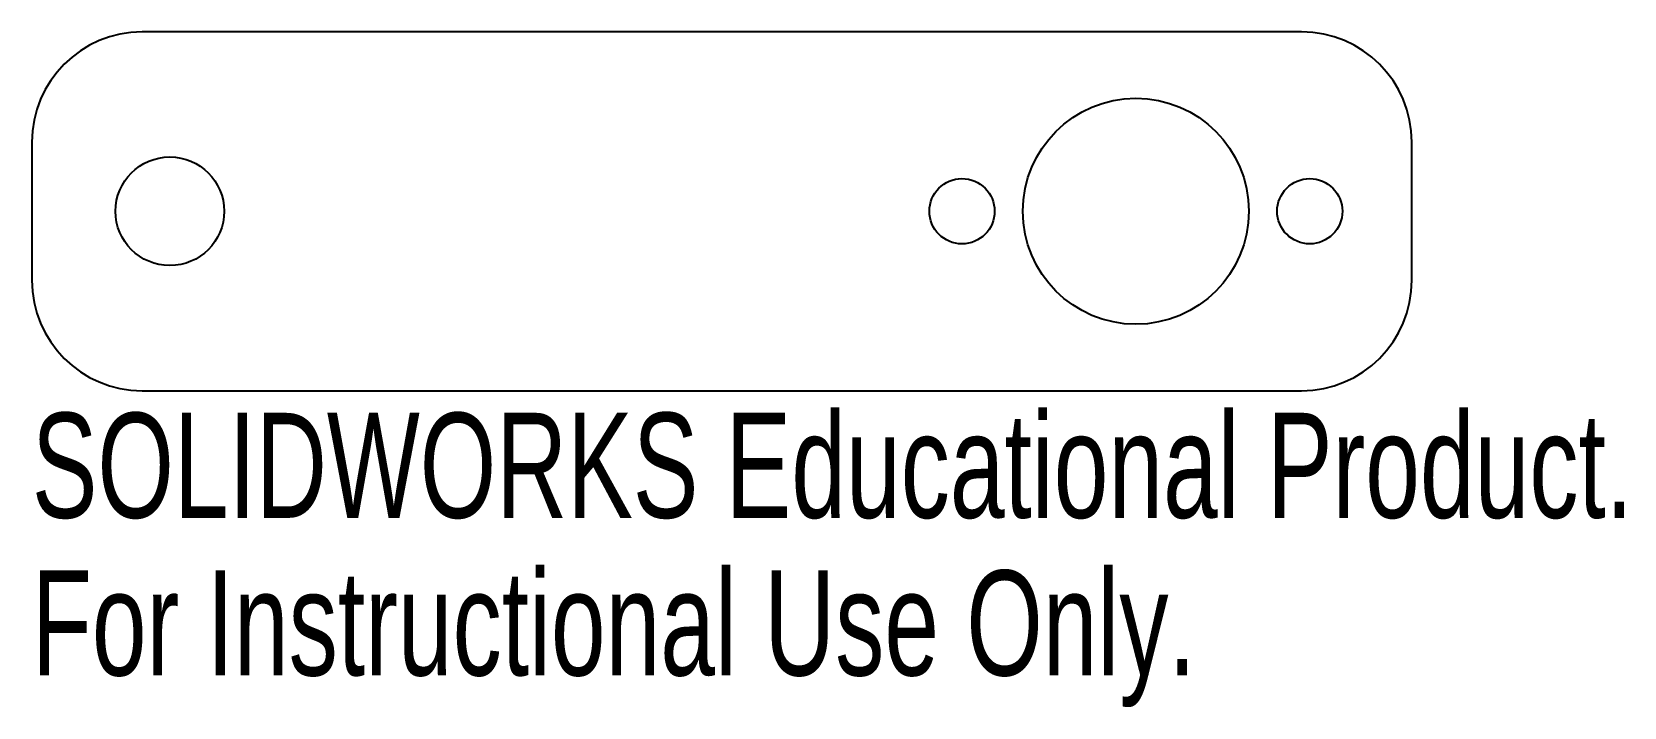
# Model space of a CAD drawing. Header units: inches. Extents: x -2.5 to 0.38, y -1.22 to 0.
import ezdxf

# ---------------------------------------------------------------- set-up
doc = ezdxf.new("R2010")
doc.units = ezdxf.units.IN
doc.header["$MEASUREMENT"] = 0
doc.styles.add('SLDTEXTSTYLE0', font='TXT', dxfattribs={"width": 0.7})

msp = doc.modelspace()

# ---------------------------------------------------------------- linework, layer by layer
at = {"color": 7, "linetype": 'Continuous', "lineweight": 25}
for p, q in [((-0.2, 0), (-2.3, 0)), ((-2.5, -0.2), (-2.5, -0.45)), ((0, -0.45), (0, -0.2)), ((-2.3, -0.65), (-0.2, -0.65))]:
    msp.add_line(p, q, dxfattribs=at)
for centre, radius in [((-0.5, -0.325), 0.2047), ((-2.25, -0.325), 0.0984), ((-0.815, -0.325), 0.0591), ((-0.185, -0.325), 0.0591)]:
    msp.add_circle(centre, radius, dxfattribs=at)
for centre, start, end in [((-2.3, -0.2), 90, 180), ((-0.2, -0.2), 0, 90), ((-2.3, -0.45), 180, 270), ((-0.2, -0.45), 270, 0)]:
    msp.add_arc(centre, 0.2, start, end, dxfattribs=at)

# ---------------------------------------------------------------- texts
at = {"color": 7, "linetype": 'Continuous', "char_height": 0.1903, "attachment_point": 1, "style": 'SLDTEXTSTYLE0'}
for s, insert in [('SOLIDWORKS Educational Product.', (-2.5, -0.6901)), ('For Instructional Use Only.', (-2.5, -0.9756))]:
    msp.add_mtext(s, dxfattribs=dict(at, insert=insert))

doc.saveas('drawing.dxf')
